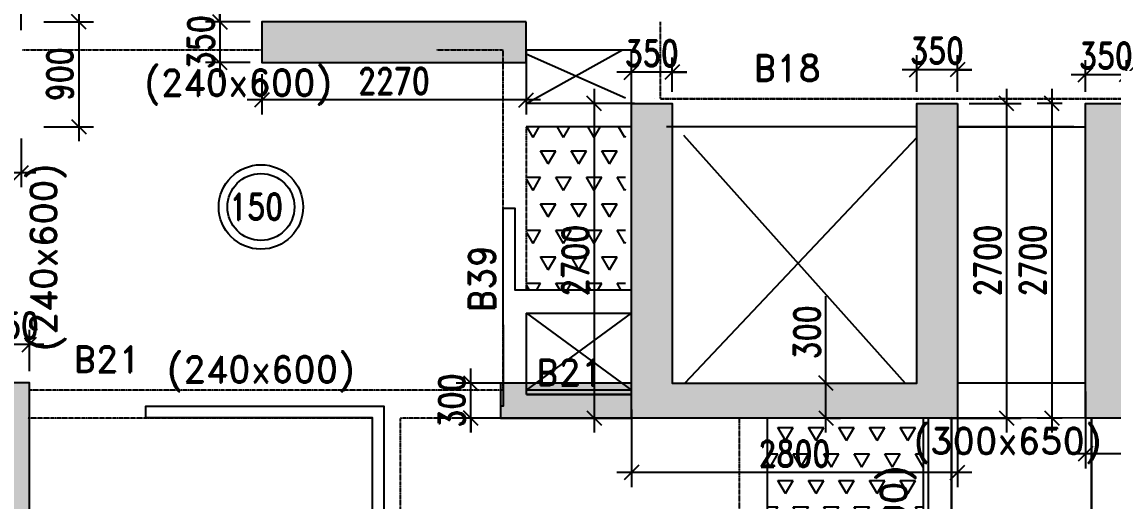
# Model space of a CAD drawing. Header units: millimetres. Extents: x 2061841 to 105821645, y -77612 to 48520811.
# Drawn here: x 105305333 to 105314706, y 48440063 to 48444176 of the extents above; entities that cross this region are included whole.
import ezdxf

# ---------------------------------------------------------------- set-up
doc = ezdxf.new("R2010")
doc.units = ezdxf.units.MM
doc.header["$LTSCALE"] = 10
doc.header["$MEASUREMENT"] = 0
doc.linetypes.add('$0$HIDDEN', pattern=[0.375, 0.25, -0.125])
for name, color, linetype in [('AS-COLS', 2, 'Continuous'), ('DIM', 8, 'Continuous'), ('S-BEAM', 4, 'Continuous'), ('S-BEAMNO.', 4, 'Continuous'), ('S-CUTOUT', 6, 'Continuous'), ('S-OPENING', 6, 'Continuous'), ('S-slab thk.', 2, 'Continuous'), ('S-Sunk', 8, 'Continuous'), ('xa_type A_Seventh floor plan$0$A-WALL', 3, 'Continuous')]:
    doc.layers.add(name, color=color, linetype=linetype)
doc.layers.add('S-STRCOL HATCH', color=33, linetype='Continuous', lineweight=9)
doc.styles.add('200', font='romand.shx', dxfattribs={"width": 0.8, "height": 225})
doc.styles.add('RD', font='romand.shx', dxfattribs={"width": 0.9, "height": 225})
doc.dimstyles.new('GR1', dxfattribs={"dimtxt": 225, "dimasz": 125, "dimexe": 125, "dimexo": 100, "dimgap": 50, "dimtad": 1, "dimdec": 0, "dimzin": 3, "dimdsep": 46, "dimtxsty": '200', "dimblk1": 'OBLIQUE', "dimblk2": 'OBLIQUE', "dimsah": 1, "dimcen": 0.0625, "dimdle": 125, "dimclrd": 3, "dimclre": 3, "dimclrt": 2, "dimadec": 0, "dimazin": 0, "dimtfac": 1, "dimtdec": 0, "dimtix": 1, "dimtmove": 0, "dimatfit": 3, "dimfxl": 1, "dimtolj": 1, "dimtzin": 0, "dimarcsym": 0})

# ---------------------------------------------------------------- blocks, each defined once
blk = doc.blocks.new('_Oblique')
at = {"color": 0, "linetype": 'ByBlock', "lineweight": -2}
blk.add_line((-0.5, -0.5), (0.5, 0.5), dxfattribs=at)
blk = doc.blocks.new('*D377')
at = {"layer": 'Defpoints', "color": 0, "transparency": 16777216}
for p in [(14045.1, 5439.2), (16845.1, 5521.3), (14045.1, 4802.4)]:
    blk.add_point(p, dxfattribs=at)
at = {"layer": 'DIM', "color": 3, "lineweight": -2, "transparency": 16777216}
for p, q in [((16845.1, 5421.3), (16845.1, 4677.4)), ((14045.1, 5339.2), (14045.1, 4677.4)), ((16970.1, 4802.4), (13920.1, 4802.4))]:
    blk.add_line(p, q, dxfattribs=at)
at = {"layer": 'DIM', "color": 3, "linetype": 'ByBlock', "lineweight": -2, "transparency": 16777216, "xscale": 125, "yscale": 125, "zscale": 125, "rotation": 180}
blk.add_blockref('_Oblique', (14045.1, 4802.4), dxfattribs=at)
at = {"layer": 'DIM', "color": 3, "linetype": 'ByBlock', "lineweight": -2, "transparency": 16777216, "xscale": 125, "yscale": 125, "zscale": 125}
blk.add_blockref('_Oblique', (16845.1, 4802.4), dxfattribs=at)
at = {"layer": 'DIM', "color": 2, "transparency": 16777216, "insert": (15445.1, 4964.9), "char_height": 225, "attachment_point": 5, "style": '200'}
blk.add_mtext('\\A1;2800', dxfattribs=at)
blk = doc.blocks.new('*D378')
at = {"layer": 'Defpoints', "color": 0, "transparency": 16777216}
for p in [(13944.5, 7810.5), (13754.3, 5110.5), (13944.5, 5110.5)]:
    blk.add_point(p, dxfattribs=at)
at = {"layer": 'DIM', "color": 3, "lineweight": -2, "transparency": 16777216}
for p, q in [((13754.3, 7935.5), (13754.3, 4985.5)), ((13844.5, 7810.5), (13629.3, 7810.5)), ((13844.5, 5110.5), (13629.3, 5110.5))]:
    blk.add_line(p, q, dxfattribs=at)
at = {"layer": 'DIM', "color": 3, "linetype": 'ByBlock', "lineweight": -2, "transparency": 16777216, "xscale": 125, "yscale": 125, "zscale": 125}
for p, rotation in [((13754.3, 7810.5), 90), ((13754.3, 5110.5), 270)]:
    blk.add_blockref('_Oblique', p, dxfattribs=dict(at, rotation=rotation))
at = {"layer": 'DIM', "color": 2, "transparency": 16777216, "insert": (13591.8, 6460.5), "char_height": 225, "attachment_point": 5, "rotation": 90, "style": '200'}
blk.add_mtext('\\A1;2700', dxfattribs=at)
blk = doc.blocks.new('*D379')
at = {"layer": 'Defpoints', "color": 0, "transparency": 16777216}
for p in [(14045.1, 8056.9), (14045.1, 7810.5), (14395.1, 7810.5)]:
    blk.add_point(p, dxfattribs=at)
at = {"layer": 'DIM', "color": 3, "lineweight": -2, "transparency": 16777216}
for p, q in [((14045.1, 7910.5), (14045.1, 8181.9)), ((14395.1, 7910.5), (14395.1, 8181.9)), ((14520.1, 8056.9), (13920.1, 8056.9)), ((14045.1, 8056.9), (13920.1, 8056.9)), ((14395.1, 8056.9), (14520.1, 8056.9))]:
    blk.add_line(p, q, dxfattribs=at)
at = {"layer": 'DIM', "color": 3, "linetype": 'ByBlock', "lineweight": -2, "transparency": 16777216, "xscale": 125, "yscale": 125, "zscale": 125}
blk.add_blockref('_Oblique', (14045.1, 8056.9), dxfattribs=at)
at = {"layer": 'DIM', "color": 3, "linetype": 'ByBlock', "lineweight": -2, "transparency": 16777216, "xscale": 125, "yscale": 125, "zscale": 125, "rotation": 180}
blk.add_blockref('_Oblique', (14395.1, 8056.9), dxfattribs=at)
at = {"layer": 'DIM', "color": 2, "transparency": 16777216, "insert": (14220.1, 8219.4), "char_height": 225, "attachment_point": 5, "style": '200'}
blk.add_mtext('\\A1;350', dxfattribs=at)
blk = doc.blocks.new('*D380')
at = {"layer": 'Defpoints', "color": 0, "transparency": 16777216}
for p in [(12594.5, 8099.8), (12594.5, 7810.5), (12944.5, 7810.5)]:
    blk.add_point(p, dxfattribs=at)
at = {"layer": 'DIM', "color": 3, "lineweight": -2, "transparency": 16777216}
for p, q in [((12594.5, 7910.5), (12594.5, 8224.8)), ((12944.5, 7910.5), (12944.5, 8224.8)), ((13069.5, 8099.8), (12469.5, 8099.8)), ((12594.5, 8099.8), (12469.5, 8099.8)), ((12944.5, 8099.8), (13069.5, 8099.8))]:
    blk.add_line(p, q, dxfattribs=at)
at = {"layer": 'DIM', "color": 3, "linetype": 'ByBlock', "lineweight": -2, "transparency": 16777216, "xscale": 125, "yscale": 125, "zscale": 125}
blk.add_blockref('_Oblique', (12594.5, 8099.8), dxfattribs=at)
at = {"layer": 'DIM', "color": 3, "linetype": 'ByBlock', "lineweight": -2, "transparency": 16777216, "xscale": 125, "yscale": 125, "zscale": 125, "rotation": 180}
blk.add_blockref('_Oblique', (12944.5, 8099.8), dxfattribs=at)
at = {"layer": 'DIM', "color": 2, "transparency": 16777216, "insert": (12769.5, 8262.3), "char_height": 225, "attachment_point": 5, "style": '200'}
blk.add_mtext('\\A1;350', dxfattribs=at)
blk = doc.blocks.new('*D381')
at = {"layer": 'Defpoints', "color": 0, "transparency": 16777216}
for p in [(12944.5, 7810.5), (12774.1, 5110.5), (13366.4, 5110.5)]:
    blk.add_point(p, dxfattribs=at)
at = {"layer": 'DIM', "color": 3, "lineweight": -2, "transparency": 16777216}
for p, q in [((13366.4, 7935.5), (13366.4, 4985.5)), ((13044.5, 7810.5), (13491.4, 7810.5)), ((12874.1, 5110.5), (13491.4, 5110.5))]:
    blk.add_line(p, q, dxfattribs=at)
at = {"layer": 'DIM', "color": 3, "linetype": 'ByBlock', "lineweight": -2, "transparency": 16777216, "xscale": 125, "yscale": 125, "zscale": 125}
for p, rotation in [((13366.4, 7810.5), 90), ((13366.4, 5110.5), 270)]:
    blk.add_blockref('_Oblique', p, dxfattribs=dict(at, rotation=rotation))
at = {"layer": 'DIM', "color": 2, "transparency": 16777216, "insert": (13203.9, 6460.5), "char_height": 225, "attachment_point": 5, "rotation": 90, "style": '200'}
blk.add_mtext('\\A1;2700', dxfattribs=at)
blk = doc.blocks.new('*D382')
at = {"layer": 'Defpoints', "color": 0, "transparency": 16777216}
for p in [(10144.5, 8078.2), (10144.5, 7810.5), (10494.5, 7810.5)]:
    blk.add_point(p, dxfattribs=at)
at = {"layer": 'DIM', "color": 3, "lineweight": -2, "transparency": 16777216}
for p, q in [((10144.5, 7910.5), (10144.5, 8203.2)), ((10494.5, 7910.5), (10494.5, 8203.2)), ((10619.5, 8078.2), (10019.5, 8078.2)), ((10144.5, 8078.2), (10019.5, 8078.2)), ((10494.5, 8078.2), (10619.5, 8078.2))]:
    blk.add_line(p, q, dxfattribs=at)
at = {"layer": 'DIM', "color": 3, "linetype": 'ByBlock', "lineweight": -2, "transparency": 16777216, "xscale": 125, "yscale": 125, "zscale": 125}
blk.add_blockref('_Oblique', (10144.5, 8078.2), dxfattribs=at)
at = {"layer": 'DIM', "color": 3, "linetype": 'ByBlock', "lineweight": -2, "transparency": 16777216, "xscale": 125, "yscale": 125, "zscale": 125, "rotation": 180}
blk.add_blockref('_Oblique', (10494.5, 8078.2), dxfattribs=at)
at = {"layer": 'DIM', "color": 2, "transparency": 16777216, "insert": (10319.5, 8240.7), "char_height": 225, "attachment_point": 5, "style": '200'}
blk.add_mtext('\\A1;350', dxfattribs=at)
blk = doc.blocks.new('*D383')
at = {"layer": 'Defpoints', "color": 0, "transparency": 16777216}
for p in [(10269.5, 7810.5), (9824.7, 5110.5), (10348.8, 5110.5)]:
    blk.add_point(p, dxfattribs=at)
at = {"layer": 'DIM', "color": 3, "lineweight": -2, "transparency": 16777216}
for p, q in [((9824.7, 7935.5), (9824.7, 4985.5)), ((10169.5, 7810.5), (9699.7, 7810.5)), ((10248.8, 5110.5), (9699.7, 5110.5))]:
    blk.add_line(p, q, dxfattribs=at)
at = {"layer": 'DIM', "color": 3, "linetype": 'ByBlock', "lineweight": -2, "transparency": 16777216, "xscale": 125, "yscale": 125, "zscale": 125}
for p, rotation in [((9824.7, 7810.5), 90), ((9824.7, 5110.5), 270)]:
    blk.add_blockref('_Oblique', p, dxfattribs=dict(at, rotation=rotation))
at = {"layer": 'DIM', "color": 2, "transparency": 16777216, "insert": (9662.2, 6460.5), "char_height": 225, "attachment_point": 5, "rotation": 90, "style": '200'}
blk.add_mtext('\\A1;2700', dxfattribs=at)
blk = doc.blocks.new('*D384')
at = {"layer": 'Defpoints', "color": 0, "transparency": 16777216}
for p in [(4998.3, 8510.5), (4998.3, 7610.5), (5398.2, 7610.5)]:
    blk.add_point(p, dxfattribs=at)
at = {"layer": 'DIM', "color": 3, "lineweight": -2, "transparency": 16777216}
for p, q in [((5398.2, 8635.5), (5398.2, 7485.5)), ((5098.3, 8510.5), (5523.2, 8510.5)), ((5098.3, 7610.5), (5523.2, 7610.5))]:
    blk.add_line(p, q, dxfattribs=at)
at = {"layer": 'DIM', "color": 3, "linetype": 'ByBlock', "lineweight": -2, "transparency": 16777216, "xscale": 125, "yscale": 125, "zscale": 125}
for p, rotation in [((5398.2, 8510.5), 90), ((5398.2, 7610.5), 270)]:
    blk.add_blockref('_Oblique', p, dxfattribs=dict(at, rotation=rotation))
at = {"layer": 'DIM', "color": 2, "transparency": 16777216, "insert": (5235.7, 8060.5), "char_height": 225, "attachment_point": 5, "rotation": 90, "style": '200'}
blk.add_mtext('\\A1;900', dxfattribs=at)
blk = doc.blocks.new('*D385')
at = {"layer": 'Defpoints', "color": 0, "transparency": 16777216}
for p in [(4554.3, 8748.3), (4554.3, 8352.1), (4904.3, 8340.2)]:
    blk.add_point(p, dxfattribs=at)
at = {"layer": 'DIM', "color": 3, "lineweight": -2, "transparency": 16777216}
for p, q in [((4554.3, 8452.1), (4554.3, 8873.3)), ((4904.3, 8440.2), (4904.3, 8873.3)), ((5029.3, 8748.3), (4429.3, 8748.3)), ((4554.3, 8748.3), (4429.3, 8748.3)), ((4904.3, 8748.3), (5029.3, 8748.3))]:
    blk.add_line(p, q, dxfattribs=at)
at = {"layer": 'DIM', "color": 3, "linetype": 'ByBlock', "lineweight": -2, "transparency": 16777216, "xscale": 125, "yscale": 125, "zscale": 125}
blk.add_blockref('_Oblique', (4554.3, 8748.3), dxfattribs=at)
at = {"layer": 'DIM', "color": 3, "linetype": 'ByBlock', "lineweight": -2, "transparency": 16777216, "xscale": 125, "yscale": 125, "zscale": 125, "rotation": 180}
blk.add_blockref('_Oblique', (4904.3, 8748.3), dxfattribs=at)
at = {"layer": 'DIM', "color": 2, "transparency": 16777216, "insert": (4729.3, 8910.8), "char_height": 225, "attachment_point": 5, "style": '200'}
blk.add_mtext('\\A1;350', dxfattribs=at)
blk = doc.blocks.new('*D386')
at = {"layer": 'Defpoints', "color": 0, "transparency": 16777216}
for p in [(6969.4, 8510.5), (6610.5, 8160.5), (6969.4, 8160.5)]:
    blk.add_point(p, dxfattribs=at)
at = {"layer": 'DIM', "color": 3, "lineweight": -2, "transparency": 16777216}
for p, q in [((6610.5, 8635.5), (6610.5, 8035.5)), ((6610.5, 8510.5), (6610.5, 8635.5)), ((6869.4, 8510.5), (6485.5, 8510.5)), ((6869.4, 8160.5), (6485.5, 8160.5)), ((6610.5, 8160.5), (6610.5, 8035.5))]:
    blk.add_line(p, q, dxfattribs=at)
at = {"layer": 'DIM', "color": 3, "linetype": 'ByBlock', "lineweight": -2, "transparency": 16777216, "xscale": 125, "yscale": 125, "zscale": 125}
for p, rotation in [((6610.5, 8510.5), 270), ((6610.5, 8160.5), 90)]:
    blk.add_blockref('_Oblique', p, dxfattribs=dict(at, rotation=rotation))
at = {"layer": 'DIM', "color": 2, "transparency": 16777216, "insert": (6448, 8335.5), "char_height": 225, "attachment_point": 5, "rotation": 90, "style": '200'}
blk.add_mtext('\\A1;350', dxfattribs=at)
blk = doc.blocks.new('*D387')
at = {"layer": 'Defpoints', "color": 0, "transparency": 16777216}
for p in [(6969.4, 8160.5), (9239.8, 8160.5), (6969.4, 7839.8)]:
    blk.add_point(p, dxfattribs=at)
at = {"layer": 'DIM', "color": 3, "lineweight": -2, "transparency": 16777216}
for p, q in [((6969.4, 8060.5), (6969.4, 7714.8)), ((9239.8, 8060.5), (9239.8, 7714.8)), ((9364.8, 7839.8), (6844.4, 7839.8))]:
    blk.add_line(p, q, dxfattribs=at)
at = {"layer": 'DIM', "color": 3, "linetype": 'ByBlock', "lineweight": -2, "transparency": 16777216, "xscale": 125, "yscale": 125, "zscale": 125, "rotation": 180}
blk.add_blockref('_Oblique', (6969.4, 7839.8), dxfattribs=at)
at = {"layer": 'DIM', "color": 3, "linetype": 'ByBlock', "lineweight": -2, "transparency": 16777216, "xscale": 125, "yscale": 125, "zscale": 125}
blk.add_blockref('_Oblique', (9239.8, 7839.8), dxfattribs=at)
at = {"layer": 'DIM', "color": 2, "transparency": 16777216, "insert": (8104.6, 8002.3), "char_height": 225, "attachment_point": 5, "style": '200'}
blk.add_mtext('\\A1;2270', dxfattribs=at)
blk = doc.blocks.new('*D432')
at = {"layer": 'Defpoints', "color": 0, "transparency": 16777216}
for p in [(4623.8, 5741.8), (4623.8, 5413.4), (4973.8, 5413.4)]:
    blk.add_point(p, dxfattribs=at)
at = {"layer": 'DIM', "color": 3, "lineweight": -2, "transparency": 16777216}
for p, q in [((4623.8, 5513.4), (4623.8, 5866.8)), ((4973.8, 5513.4), (4973.8, 5866.8)), ((5098.8, 5741.8), (4498.8, 5741.8))]:
    blk.add_line(p, q, dxfattribs=at)
at = {"layer": 'DIM', "color": 3, "linetype": 'ByBlock', "lineweight": -2, "transparency": 16777216, "xscale": 125, "yscale": 125, "zscale": 125, "rotation": 180}
blk.add_blockref('_Oblique', (4623.8, 5741.8), dxfattribs=at)
at = {"layer": 'DIM', "color": 3, "linetype": 'ByBlock', "lineweight": -2, "transparency": 16777216, "xscale": 125, "yscale": 125, "zscale": 125}
blk.add_blockref('_Oblique', (4973.8, 5741.8), dxfattribs=at)
at = {"layer": 'DIM', "color": 2, "transparency": 16777216, "insert": (4823.8, 5904.3), "char_height": 225, "attachment_point": 5, "style": '200'}
blk.add_mtext('\\A1;350', dxfattribs=at)
blk = doc.blocks.new('*D452')
at = {"layer": 'Defpoints', "color": 0, "transparency": 16777216}
for p in [(12944.5, 5364.3), (10144.5, 5282.2), (10144.5, 4642.8)]:
    blk.add_point(p, dxfattribs=at)
at = {"layer": 'DIM', "color": 3, "lineweight": -2, "transparency": 16777216}
for p, q in [((12944.5, 5264.3), (12944.5, 4517.8)), ((10144.5, 5182.2), (10144.5, 4517.8)), ((13069.5, 4642.8), (10019.5, 4642.8))]:
    blk.add_line(p, q, dxfattribs=at)
at = {"layer": 'DIM', "color": 3, "linetype": 'ByBlock', "lineweight": -2, "transparency": 16777216, "xscale": 125, "yscale": 125, "zscale": 125, "rotation": 180}
blk.add_blockref('_Oblique', (10144.5, 4642.8), dxfattribs=at)
at = {"layer": 'DIM', "color": 3, "linetype": 'ByBlock', "lineweight": -2, "transparency": 16777216, "xscale": 125, "yscale": 125, "zscale": 125}
blk.add_blockref('_Oblique', (12944.5, 4642.8), dxfattribs=at)
at = {"layer": 'DIM', "color": 2, "transparency": 16777216, "insert": (11544.5, 4805.3), "char_height": 225, "attachment_point": 5, "style": '200'}
blk.add_mtext('\\A1;2800', dxfattribs=at)
blk = doc.blocks.new('*D477')
at = {"layer": 'AS-COLS', "color": 3, "lineweight": -2, "transparency": 16777216}
for p, q in [((4004.3, 7510.5), (4004.3, 7091.3)), ((4904.3, 7510.5), (4904.3, 7091.3)), ((3879.3, 7216.3), (5029.3, 7216.3))]:
    blk.add_line(p, q, dxfattribs=at)
at = {"layer": 'Defpoints', "color": 0, "transparency": 16777216}
for p in [(4004.3, 7610.5), (4904.3, 7610.5), (4904.3, 7216.3)]:
    blk.add_point(p, dxfattribs=at)
at = {"layer": 'AS-COLS', "color": 3, "linetype": 'ByBlock', "lineweight": -2, "transparency": 16777216, "xscale": 125, "yscale": 125, "zscale": 125, "rotation": 180}
blk.add_blockref('_Oblique', (4004.3, 7216.3), dxfattribs=at)
at = {"layer": 'AS-COLS', "color": 3, "linetype": 'ByBlock', "lineweight": -2, "transparency": 16777216, "xscale": 125, "yscale": 125, "zscale": 125}
blk.add_blockref('_Oblique', (4904.3, 7216.3), dxfattribs=at)
at = {"layer": 'AS-COLS', "color": 2, "transparency": 16777216, "insert": (4454.3, 7378.8), "char_height": 225, "attachment_point": 5, "style": '200'}
blk.add_mtext('\\A1;900', dxfattribs=at)
blk = doc.blocks.new('*D484')
at = {"layer": 'AS-COLS', "color": 3, "lineweight": -2, "transparency": 16777216}
for p, q in [((8764.6, 4985.1), (8764.6, 5535.5)), ((8764.6, 5410.5), (8764.6, 5535.5)), ((9019.4, 5410.5), (8639.6, 5410.5)), ((9217.2, 5110.1), (8639.6, 5110.1)), ((8764.6, 5110.1), (8764.6, 4985.1))]:
    blk.add_line(p, q, dxfattribs=at)
at = {"layer": 'Defpoints', "color": 0, "transparency": 16777216}
for p in [(8764.6, 5410.5), (9119.4, 5410.5), (9317.2, 5110.1)]:
    blk.add_point(p, dxfattribs=at)
at = {"layer": 'AS-COLS', "color": 3, "linetype": 'ByBlock', "lineweight": -2, "transparency": 16777216, "xscale": 125, "yscale": 125, "zscale": 125}
for p, rotation in [((8764.6, 5410.5), 270), ((8764.6, 5110.1), 90)]:
    blk.add_blockref('_Oblique', p, dxfattribs=dict(at, rotation=rotation))
at = {"layer": 'AS-COLS', "color": 2, "transparency": 16777216, "insert": (8602.1, 5260.3), "char_height": 225, "attachment_point": 5, "rotation": 90, "style": '200'}
blk.add_mtext('\\A1;300', dxfattribs=at)
blk = doc.blocks.new('*D485')
at = {"layer": 'AS-COLS', "color": 3, "lineweight": -2, "transparency": 16777216}
for p, q in [((11815.3, 5410.5), (11815.3, 6156.2)), ((11815.3, 4985.5), (11815.3, 5535.5)), ((11848.1, 5410.5), (11940.3, 5410.5)), ((11848.1, 5110.5), (11940.3, 5110.5))]:
    blk.add_line(p, q, dxfattribs=at)
at = {"layer": 'Defpoints', "color": 0, "transparency": 16777216}
for p in [(11748.1, 5410.5), (11815.3, 5410.5), (11748.1, 5110.5)]:
    blk.add_point(p, dxfattribs=at)
at = {"layer": 'AS-COLS', "color": 3, "linetype": 'ByBlock', "lineweight": -2, "transparency": 16777216, "xscale": 125, "yscale": 125, "zscale": 125}
for p, rotation in [((11815.3, 5410.5), 90), ((11815.3, 5110.5), 270)]:
    blk.add_blockref('_Oblique', p, dxfattribs=dict(at, rotation=rotation))
at = {"layer": 'AS-COLS', "color": 2, "transparency": 16777216, "insert": (11652.8, 5845.8), "char_height": 225, "attachment_point": 5, "rotation": 90, "style": '200'}
blk.add_mtext('\\A1;300', dxfattribs=at)
blk = doc.blocks.new('G$CDE8A9FAD')
at = {"layer": 'S-STRCOL HATCH'}
h = blk.add_hatch(color=256, dxfattribs=at)
h.dxf.hatch_style = 1
h.paths.add_polyline_path([(9239.8, 8510.5), (6969.4, 8510.5), (6969.4, 8160.5), (9239.8, 8160.5), (9239.8, 8510.5)])
h = blk.add_hatch(color=256, dxfattribs=at)
h.dxf.hatch_style = 1
h.paths.add_polyline_path([(12944.5, 7810.5), (12944.5, 5110.5), (10144.5, 5110.5), (10144.5, 7810.5), (10494.5, 7810.5), (10494.5, 5410.5), (12594.5, 5410.5), (12594.5, 7810.5)])
h = blk.add_hatch(color=256, dxfattribs=at)
h.dxf.hatch_style = 1
h.paths.add_polyline_path([(16845.1, 7810.5), (16845.1, 5110.5), (14045.1, 5110.5), (14045.1, 7810.5), (14395.1, 7810.5), (14395.1, 5410.5), (16495.1, 5410.5), (16495.1, 7810.5)])
h = blk.add_hatch(color=256, dxfattribs=at)
h.dxf.hatch_style = 1
h.paths.add_polyline_path([(4623.8, 3838.4), (4973.8, 3838.4), (4973.8, 5413.4), (4623.8, 5413.4), (4623.8, 3838.4)])
h = blk.add_hatch(color=256, dxfattribs=at)
h.dxf.hatch_style = 1
h.paths.add_polyline_path([(9019.4, 5110.1), (10144.5, 5110.1), (10144.5, 5410.5), (9019.4, 5410.5), (9019.4, 5110.1)])
at = {"layer": 'AS-COLS', "color": 1, "elevation": 0}
for points in [[(9239.8, 8510.5), (6969.4, 8510.5), (6969.4, 8160.5), (9239.8, 8160.5)], [(12944.5, 7810.5), (12944.5, 5110.5), (10144.5, 5110.5), (10144.5, 7810.5), (10494.5, 7810.5), (10494.5, 5410.5), (12594.5, 5410.5), (12594.5, 7810.5)], [(16845.1, 7810.5), (16845.1, 5110.5), (14045.1, 5110.5), (14045.1, 7810.5), (14395.1, 7810.5), (14395.1, 5410.5), (16495.1, 5410.5), (16495.1, 7810.5)], [(4623.8, 3838.4), (4973.8, 3838.4), (4973.8, 5413.4), (4623.8, 5413.4)], [(9019.4, 5110.1), (10144.5, 5110.1), (10144.5, 5410.5), (9019.4, 5410.5)]]:
    blk.add_lwpolyline(points, close=True, dxfattribs=at)
at = {"layer": 'AS-COLS', "color": 6}
dim = blk.add_linear_dim(base=(4904.3, 7216.3), p1=(4004.3, 7610.5), p2=(4904.3, 7610.5), dimstyle='GR1', dxfattribs=at)
dim.commit()
dim.dimension.update_dxf_attribs({"geometry": '*D477', "text_midpoint": (4454.3, 7378.8)})
dim = blk.add_linear_dim(base=(11815.3, 5410.5), p1=(11748.1, 5110.5), p2=(11748.1, 5410.5), angle=90, dimstyle='GR1', dxfattribs=at)
dim.commit()
dim.dimension.update_dxf_attribs({"geometry": '*D485', "text_midpoint": (11815.3, 5845.8), "dimtype": 128})
dim = blk.add_linear_dim(base=(8764.6, 5410.5), p1=(9317.2, 5110.1), p2=(9119.4, 5410.5), angle=90, dimstyle='GR1', dxfattribs=at)
dim.commit()
dim.dimension.update_dxf_attribs({"geometry": '*D484', "text_midpoint": (8602.1, 5260.3)})
at = {"layer": 'DIM'}
for base, p1, p2, picture, middle in [((4554.3, 8748.3, 0), (4904.3, 8340.2), (4554.3, 8352.1), '*D385', (4729.3, 8910.8, 0)), ((10144.5, 8078.2, 0), (10494.5, 7810.5), (10144.5, 7810.5), '*D382', (10319.5, 8240.7, 0)), ((12594.5, 8099.8, 0), (12944.5, 7810.5), (12594.5, 7810.5), '*D380', (12769.5, 8262.3, 0)), ((14045.1, 8056.9, 0), (14395.1, 7810.5), (14045.1, 7810.5), '*D379', (14220.1, 8219.4, 0)), ((6969.4, 7839.8, 0), (9239.8, 8160.5), (6969.4, 8160.5, 0), '*D387', (8104.6, 8002.3, 0)), ((14045.1, 4802.4, 0), (16845.1, 5521.3), (14045.1, 5439.2), '*D377', (15445.1, 4964.9, 0)), ((10144.5, 4642.8), (12944.5, 5364.3, 0), (10144.5, 5282.2, 0), '*D452', (11544.5, 4805.3))]:
    dim = blk.add_linear_dim(base=base, p1=p1, p2=p2, dimstyle='GR1', dxfattribs=at)
    dim.commit()
    dim.dimension.update_dxf_attribs({"geometry": picture, "text_midpoint": middle})
for base, p1, p2, picture, middle in [((5398.2, 7610.5, 0), (4998.3, 8510.5), (4998.3, 7610.5), '*D384', (5235.7, 8060.5, 0)), ((6610.5, 8160.5, 0), (6969.4, 8510.5, 0), (6969.4, 8160.5, 0), '*D386', (6448, 8335.5, 0)), ((9824.7, 5110.5, 0), (10269.5, 7810.5), (10348.8, 5110.5), '*D383', (9662.2, 6460.5, 0)), ((13366.4, 5110.5, 0), (12944.5, 7810.5), (12774.1, 5110.5), '*D381', (13203.9, 6460.5, 0)), ((13754.3, 5110.5, 0), (13944.5, 7810.5), (13944.5, 5110.5), '*D378', (13591.8, 6460.5, 0))]:
    dim = blk.add_linear_dim(base=base, p1=p1, p2=p2, angle=90, dimstyle='GR1', dxfattribs=at)
    dim.commit()
    dim.dimension.update_dxf_attribs({"geometry": picture, "text_midpoint": middle})
dim = blk.add_linear_dim(base=(4623.8, 5741.8, 0), p1=(4973.8, 5413.4), p2=(4623.8, 5413.4), dimstyle='GR1', dxfattribs=at)
dim.commit()
dim.dimension.update_dxf_attribs({"geometry": '*D432', "text_midpoint": (4823.8, 5741.8, 0), "dimtype": 128})
blk = doc.blocks.new('TOWER-A TYPICAL FLOOR FRAMING PLAN N')
at = {"layer": 'S-Sunk'}
h = blk.add_hatch(dxfattribs=at)
h.set_pattern_fill('TRIANG', color=8, scale=700, style=0)
h.set_pattern_definition([(60, (101980173.35, 48846925.04), (-131.25, 227.33167), [131.25, -131.25]), (120, (101980173.35, 48846925.04), (-262.5, 1e-07), [131.25, -131.25]), (0, (101980107.73, 48847038.7), (131.25, 227.33167), [131.25, -131.25])])
h.paths.add_polyline_path([(102546669.1, 48541295.2), (102547518.4, 48541291.2), (102547518.4, 48539891.2), (102546670.3, 48539891.2)])
h = blk.add_hatch(dxfattribs=at)
h.set_pattern_fill('TRIANG', color=8, scale=700, style=0)
h.set_pattern_definition([(60, (101982341.8, 48843413.98), (-131.25, 227.33167), [131.25, -131.25]), (120, (101982341.8, 48843413.98), (-262.5, 1e-07), [131.25, -131.25]), (0, (101982276.18, 48843527.65), (131.25, 227.33167), [131.25, -131.25])])
h.paths.add_polyline_path([(102548728.8, 48538791.2), (102550073.8, 48538791.2), (102550073.8, 48536381.1), (102548728.8, 48536381.1)])
at = {"layer": 'S-BEAM', "linetype": '$0$HIDDEN'}
for p, q in [((102547818.5, 48541531.2, 0), (102547818.5, 48542191.2, 0)), ((102542337.8, 48541951.3), (102544393.3, 48541951.2)), ((102545893.3, 48541951.2), (102546463.8, 48541951.2)), ((102546463.8, 48541951.2), (102546463.8, 48539031.2)), ((102547768.5, 48541531.2), (102547768.4, 48541531.2)), ((102554068.4, 48541531.2), (102547818.5, 48541531.2)), ((102547818.5, 48541531.2, 0), (102554063.8, 48541531.2)), ((102546663.8, 48541291.2), (102546663.8, 48539891.2)), ((102546463.8, 48539031.2), (102542397.8, 48539031.2)), ((102545344.1, 48538791.2), (102542383.6, 48538791.2)), ((102545344.1, 48536141.5), (102545344.1, 48538791.2)), ((102547568.5, 48538791.2), (102545584.1, 48538791.2)), ((102545584.1, 48536141.5), (102545584.1, 48538791.2)), ((102548493.4, 48538791.2), (102548493.4, 48535131.5))]:
    blk.add_line(p, q, dxfattribs=at)
at = {"layer": 'S-BEAM'}
for p, q in [((102546663.8, 48541951.2), (102547568.5, 48541951.2)), ((102546663.8, 48541951.2), (102546663.8, 48541491.2)), ((102547568.5, 48541491.2, 0), (102547568.5, 48541951.2, 0)), ((102547568.5, 48541491.2, 0), (102547568.5, 48541951.2, 0)), ((102547568.5, 48541491.2), (102546663.8, 48541491.2)), ((102547568.5, 48541291.2), (102546663.8, 48541291.2)), ((102550018.4, 48541291.2), (102547868.4, 48541291.2)), ((102551368.4, 48541291.2), (102550368.4, 48541291.2)), ((102550368.4, 48541291.2), (102551469.1, 48541291.2)), ((102546663.8, 48539891.2), (102547568.5, 48539891.2)), ((102546663.8, 48539691.2), (102547568.5, 48539691.2)), ((102546663.8, 48539691.2), (102546663.8, 48539031.2)), ((102551469.1, 48539091.2), (102550368.4, 48539091.2)), ((102547567.7, 48539031.2), (102546663.8, 48539031.2)), ((102548733.4, 48538791.2), (102548733.4, 48536381.1)), ((102550078.4, 48536691.1), (102550078.4, 48538791.2)), ((102551518.4, 48538791.2, 0), (102550318.4, 48538792.2)), ((102550318.4, 48536691.1), (102550318.4, 48538791.2)), ((102551518.4, 48536690.1), (102551518.4, 48538791.2))]:
    blk.add_line(p, q, dxfattribs=at)
at = {"layer": 'S-CUTOUT'}
for p, q in [((102546663.8, 48541491.2), (102547491.8, 48541951.2)), ((102546663.8, 48541918), (102547518.4, 48541538.6)), ((102548014.7, 48541219.8), (102549918.4, 48539091.2)), ((102550018.4, 48541197.5), (102548027.6, 48539091.2)), ((102546668.4, 48539691.2), (102547568.5, 48539030.6)), ((102546668.4, 48539031.2), (102547568.5, 48539691.2))]:
    blk.add_line(p, q, dxfattribs=at)
at = {"layer": 'S-slab thk.'}
for radius in [362.3, 287.3]:
    blk.add_circle((102544386.6, 48540602.2, 0), radius, dxfattribs=at)
at = {"layer": 'xa_type A_Seventh floor plan$0$A-WALL', "color": 3}
for p, q in [((102546668.4, 48538991.7), (102546668.4, 48539691.2)), ((102546668.4, 48539691.2), (102547568.4, 48539691.2))]:
    blk.add_line(p, q, dxfattribs=at)
at = {"layer": 'xa_type A_Seventh floor plan$0$A-WALL', "color": 3, "elevation": 0}
for points in [[(102546468.4, 48539591.7), (102546468.4, 48540591.2), (102546568.4, 48540591.2), (102546568.4, 48539891.2), (102547568.4, 48539891.2)], [(102546468.4, 48539591.7), (102546468.4, 48538891.7), (102546443.4, 48538891.7), (102546443.4, 48538791.7), (102547568.4, 48538791.7)], [(102545343.4, 48536141.5), (102545343.4, 48538791.7), (102543397.6, 48538791.7), (102543397.6, 48538891.7), (102545443.4, 48538891.7), (102545443.4, 48536141.5)], [(102550118.4, 48538791.7), (102550118.4, 48536691.5)], [(102550318.4, 48538791.7), (102550318.4, 48536691.5)], [(102551518.4, 48538791.7), (102551518.4, 48536691.5)]]:
    blk.add_lwpolyline(points, dxfattribs=at)
blk.add_lwpolyline([(102546668.4, 48538991.7), (102547568.4, 48538991.7)], close=True, dxfattribs=at)
at = {"layer": 'AS-COLS', "color": 6}
blk.add_blockref('G$CDE8A9FAD', (102537424, 48533680.7), dxfattribs=at)
at = {"layer": 'S-BEAMNO.', "color": 4, "style": 'RD'}
for s, rotation, p in [('B18', 0.00028, (102548616.9, 48541683.4)), ('B39', 90.00028, (102546397, 48539698.8)), ('B21', 0.00028, (102542776.1, 48539183.4)), ('B21', 0.00028, (102546747.9, 48539069.3))]:
    blk.add_text(s, height=225, rotation=rotation, dxfattribs=at).set_placement(p)
at = {"layer": 'S-BEAMNO.', "color": 2, "style": 'RD'}
for s, rotation, p in [('(240x600)', 0.00028, (102543390.6, 48541556.5, 0)), ('(240x600)', 90.00028, (102542631.7, 48539370.4, 0)), ('(240x600)', 0.00028, (102543584.8, 48539096, 0)), ('(300x650)', 0.00028, (102549998.3, 48538482.4)), ('(240x600)', 90.00028, (102549932.7, 48536779.1, 0))]:
    blk.add_text(s, height=225, rotation=rotation, dxfattribs=at).set_placement(p)
at = {"layer": 'S-slab thk.', "style": 'RD', "width": 0.8}
blk.add_text('150', height=225, rotation=0.00028, dxfattribs=at).set_placement((102544115.2, 48540493.4, 0))

msp = doc.modelspace()

# ---------------------------------------------------------------- block references
at = {"layer": 'S-OPENING'}
msp.add_blockref('TOWER-A TYPICAL FLOOR FRAMING PLAN N', (2763000.3, -98014.7), dxfattribs=at)

doc.saveas('drawing.dxf')
